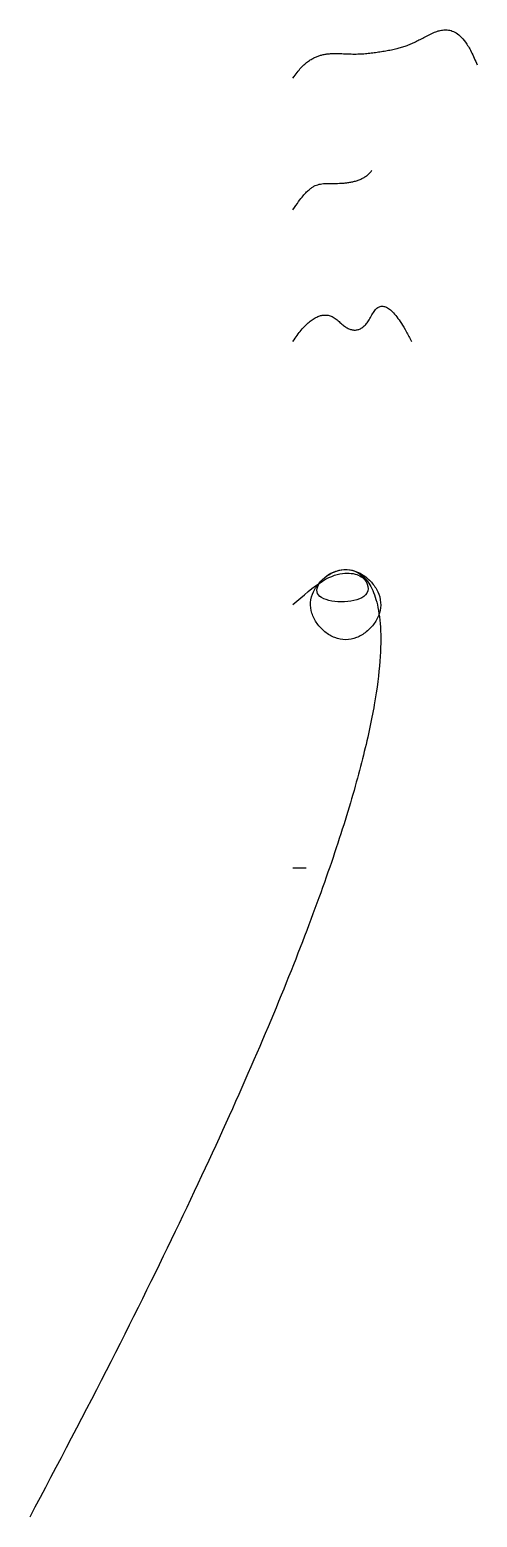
# Model space of a CAD drawing. Header units: metres. Extents: x -20 to 14, y -49 to 64.
import ezdxf

# ---------------------------------------------------------------- set-up
doc = ezdxf.new("R2010")
doc.units = ezdxf.units.M

msp = doc.modelspace()

# ---------------------------------------------------------------- linework, layer by layer
msp.add_line((0, 0), (1, 0))
for points, degree in [([(0, 60), (2, 63), (5, 60), (7, 64), (9, 60), (12, 66), (14, 61)], 5), ([(0, 40), (2, 43), (5, 40), (7, 44), (9, 40)], 2)]:
    msp.add_open_spline(points, degree=degree)
msp.add_rational_spline([(0, 50), (2, 53), (4, 50), (6, 53)], [1, 2, 1, 2], degree=3)
msp.add_open_spline([(0, 20), (4, 24), (8, 20), (4, 16), (0, 20), (4, 24), (8, 20)], degree=3, knots=[0, 1, 2, 3, 4, 5, 6, 7, 8, 9, 10])

doc.saveas('drawing.dxf')
